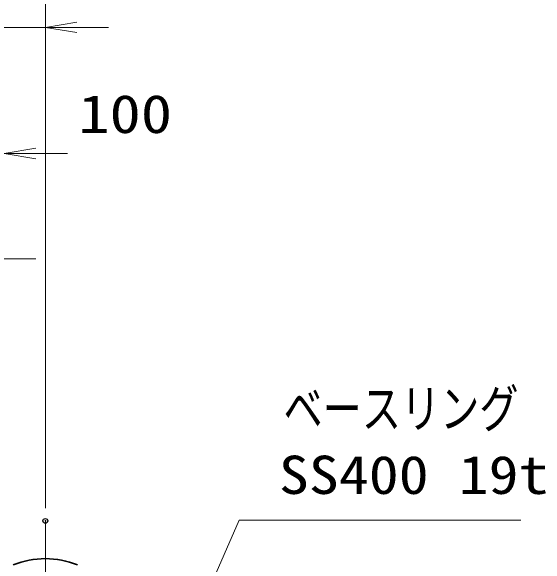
# Model space of a CAD drawing. Units: millimetres at full size. Extents: x -11880 to 11880, y -8400 to 8400.
# Drawn here: x 3760 to 5453, y 649 to 2404 of the extents above; entities that cross this region are included whole.
import ezdxf
from ezdxf.enums import TextEntityAlignment as Align

# ---------------------------------------------------------------- set-up
doc = ezdxf.new("R2010")
doc.units = ezdxf.units.MM
doc.header["$LTSCALE"] = 30
doc.header["$PDMODE"] = 32
doc.header["$PDSIZE"] = 15
doc.linetypes.add('USER1', pattern=[18, 12, -1.5, 3, -1.5])
for name, color, linetype, lineweight in [('0-1_外形線', 7, 'Continuous', 35), ('0-2_軸線', 200, 'USER1', 15), ('0-4_寸法線', 4, 'Continuous', 18), ('0-5_0', 7, 'Continuous', 18)]:
    doc.layers.add(name, color=color, linetype=linetype, lineweight=lineweight)
doc.layers.add('0-6_Defpoints', color=7, linetype='Continuous')
doc.styles.add('ＭＳ ゴシック', font='')
doc.styles.get('ＭＳ ゴシック').set_extended_font_data('MS Gothic')

# ---------------------------------------------------------------- blocks, each defined once
blk = doc.blocks.new('_Open')
at = {"layer": '0-5_0', "color": 4}
blk.add_line((-30, 5), (0, 0), dxfattribs=at)
blk.add_lwpolyline([(-30, -5), (0, 0), (-30, 0)], dxfattribs=at)
blk = doc.blocks.new('S253')
at = {"layer": '0-4_寸法線'}
for points in [[(5387752.3, 87840404.8), (5361001.9, 87840404.8), (5344575.9, 87802753.4), (5343376.3, 87800003.6)], [(5344117.6, 87802953.3), (5343376.3, 87800003.6), (5345034.2, 87802553.4)]]:
    blk.add_lwpolyline(points, dxfattribs=at)
at = {"layer": '0-4_寸法線', "color": 254, "style": 'ＭＳ ゴシック'}
for s, width, p in [('ベースリング', 0.75, (5365201.9, 87848105.4)), ('SS400 19t', 1.15, (5364769.9, 87841805.4))]:
    blk.add_text(s, height=3637, dxfattribs=dict(at, width=width)).set_placement(p, align=Align.BOTTOM_LEFT)

msp = doc.modelspace()

# ---------------------------------------------------------------- linework, layer by layer
at = {"layer": '0-1_外形線'}
msp.add_arc((3868.04, 401.65), 266.94, 67.67999, 112.32001, dxfattribs=at)
at = {"layer": '0-2_軸線'}
msp.add_line((3868.04, 788.16), (3868.04, -1445.88), dxfattribs=at)
at = {"layer": '0-4_寸法線'}
for p, q in [((3868.04, 828.16), (3868.04, 2744.17)), ((3868.04, 828.16), (3868.04, 2392.15)), ((3868.04, 2352.15), (3738.04, 2352.15)), ((3968.04, 2352.15), (4068.04, 2352.15)), ((3838.04, 1952.15), (3938.04, 1952.15)), ((3738.04, 1618.34), (3838.04, 1618.34))]:
    msp.add_line(p, q, dxfattribs=at)
at = {"layer": '0-6_Defpoints'}
msp.add_point((3868.04, 788.16), dxfattribs=at)

# ---------------------------------------------------------------- block references
at = {"layer": '0-4_寸法線', "xscale": 3.333333, "yscale": 3.333333, "rotation": 180}
for p in [(3868.04, 2352.15), (3738.04, 1952.15)]:
    msp.add_blockref('_Open', p, dxfattribs=at)
at = {"layer": '0-4_寸法線', "xscale": 0.03333333, "yscale": 0.03333333}
msp.add_blockref('S253', (-174218.27, -2927222.78), dxfattribs=at)

# ---------------------------------------------------------------- texts
at = {"layer": '0-4_寸法線', "color": 254, "style": 'ＭＳ ゴシック', "width": 1.2}
msp.add_text('100', height=121.2, dxfattribs=at).set_placement((3972.44, 1980.84), align=Align.BOTTOM_LEFT)

doc.saveas('drawing.dxf')
